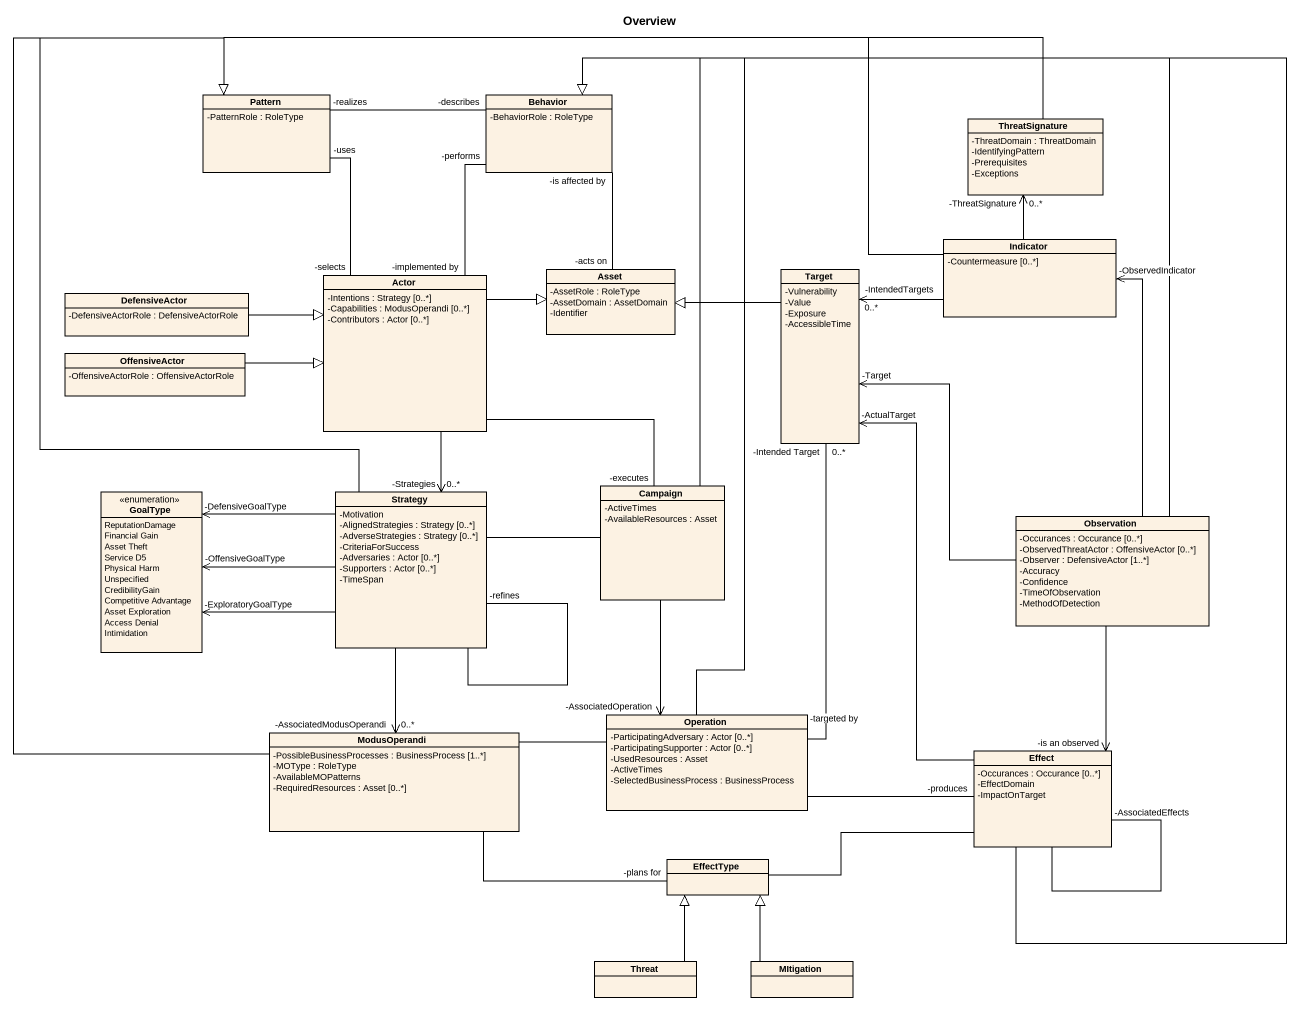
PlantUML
@startuml
title Overview
hide circle
hide empty members
skinparam classAttributeIconSize 0
class Pattern {
  -PatternRole : RoleType
}
class Behavior {
  -BehaviorRole : RoleType
}
class ThreatSignature {
  -ThreatDomain : ThreatDomain
  -IdentifyingPattern
  -Prerequisites
  -Exceptions
}
class Indicator {
  -Countermeasure [0..*]
}
class "Actor" as Actor_ {
  -Intentions : Strategy [0..*]
  -Capabilities : ModusOperandi [0..*]
  -Contributors : Actor [0..*]
}
class Asset {
  -AssetRole : RoleType
  -AssetDomain : AssetDomain
  -Identifier
}
class Target {
  -Vulnerability
  -Value
  -Exposure
  -AccessibleTime
}
class DefensiveActor {
  -DefensiveActorRole : DefensiveActorRole
}
class OffensiveActor {
  -OffensiveActorRole : OffensiveActorRole
}
enum GoalType {
  ReputationDamage
  Financial Gain
  Asset Theft
  Service D5
  Physical Harm
  Unspecified
  CredibilityGain
  Competitive Advantage
  Asset Exploration
  Access Denial
  Intimidation
}
class Strategy {
  -Motivation
  -AlignedStrategies : Strategy [0..*]
  -AdverseStrategies : Strategy [0..*]
  -CriteriaForSuccess
  -Adversaries : Actor [0..*]
  -Supporters : Actor [0..*]
  -TimeSpan
}
class Campaign {
  -ActiveTimes
  -AvailableResources : Asset
}
class Observation {
  -Occurances : Occurance [0..*]
  -ObservedThreatActor : OffensiveActor [0..*]
  -Observer : DefensiveActor [1..*]
  -Accuracy
  -Confidence
  -TimeOfObservation
  -MethodOfDetection
}
class ModusOperandi {
  -PossibleBusinessProcesses : BusinessProcess [1..*]
  -MOType : RoleType
  -AvailableMOPatterns
  -RequiredResources : Asset [0..*]
}
class Operation {
  -ParticipatingAdversary : Actor [0..*]
  -ParticipatingSupporter : Actor [0..*]
  -UsedResources : Asset
  -ActiveTimes
  -SelectedBusinessProcess : BusinessProcess
}
class Effect {
  -Occurances : Occurance [0..*]
  -EffectDomain
  -ImpactOnTarget
}
class EffectType
class Threat
class MItigation
Behavior "-describes" -left- "-realizes" Pattern
Behavior "-is affected by" -- "-acts on" Asset
ThreatSignature -left-|> Pattern
ThreatSignature "-ThreatSignature\n0..*" <-- Indicator
Indicator -left-|> Pattern
Indicator "-ObservedIndicator" <-- Observation
Actor_ "-selects" -up- "-uses" Pattern
Actor_ "-implemented by" -up- "-performs" Behavior
Actor_ -right-|> Asset
Target "-IntendedTargets\n0..*" <-right- Indicator
Target -left-|> Asset
Target "-Target" <-- Observation
DefensiveActor -right-|> Actor_
OffensiveActor -right-|> Actor_
GoalType "-OffensiveGoalType" <-right- Strategy
Strategy -up-|> Pattern
Strategy "-Strategies\n0..*" <-up- Actor_
Strategy -left-> "-ExploratoryGoalType" GoalType
Strategy -left-> "-DefensiveGoalType" GoalType
Strategy -- "-refines" Strategy
Campaign -up-|> Behavior
Campaign "-executes" -up- Actor_
Campaign -left- Strategy
Campaign --> "-AssociatedOperation" Operation
Observation -up-|> Behavior
Observation --> "-is an observed" Effect
ModusOperandi -up-|> Pattern
ModusOperandi "-AssociatedModusOperandi\n0..*" <-up- Strategy
ModusOperandi -right- "-plans for" EffectType
Operation -up-|> Behavior
Operation "-targeted by" -up- "-Intended Target\n0..*" Target
Operation -left- ModusOperandi
Operation -right- "-produces" Effect
Effect -up-|> Behavior
Effect -up-> "-ActualTarget" Target
Effect -- "-AssociatedEffects" Effect
EffectType -right- Effect
Threat -up-|> EffectType
MItigation -up-|> EffectType
@enduml
